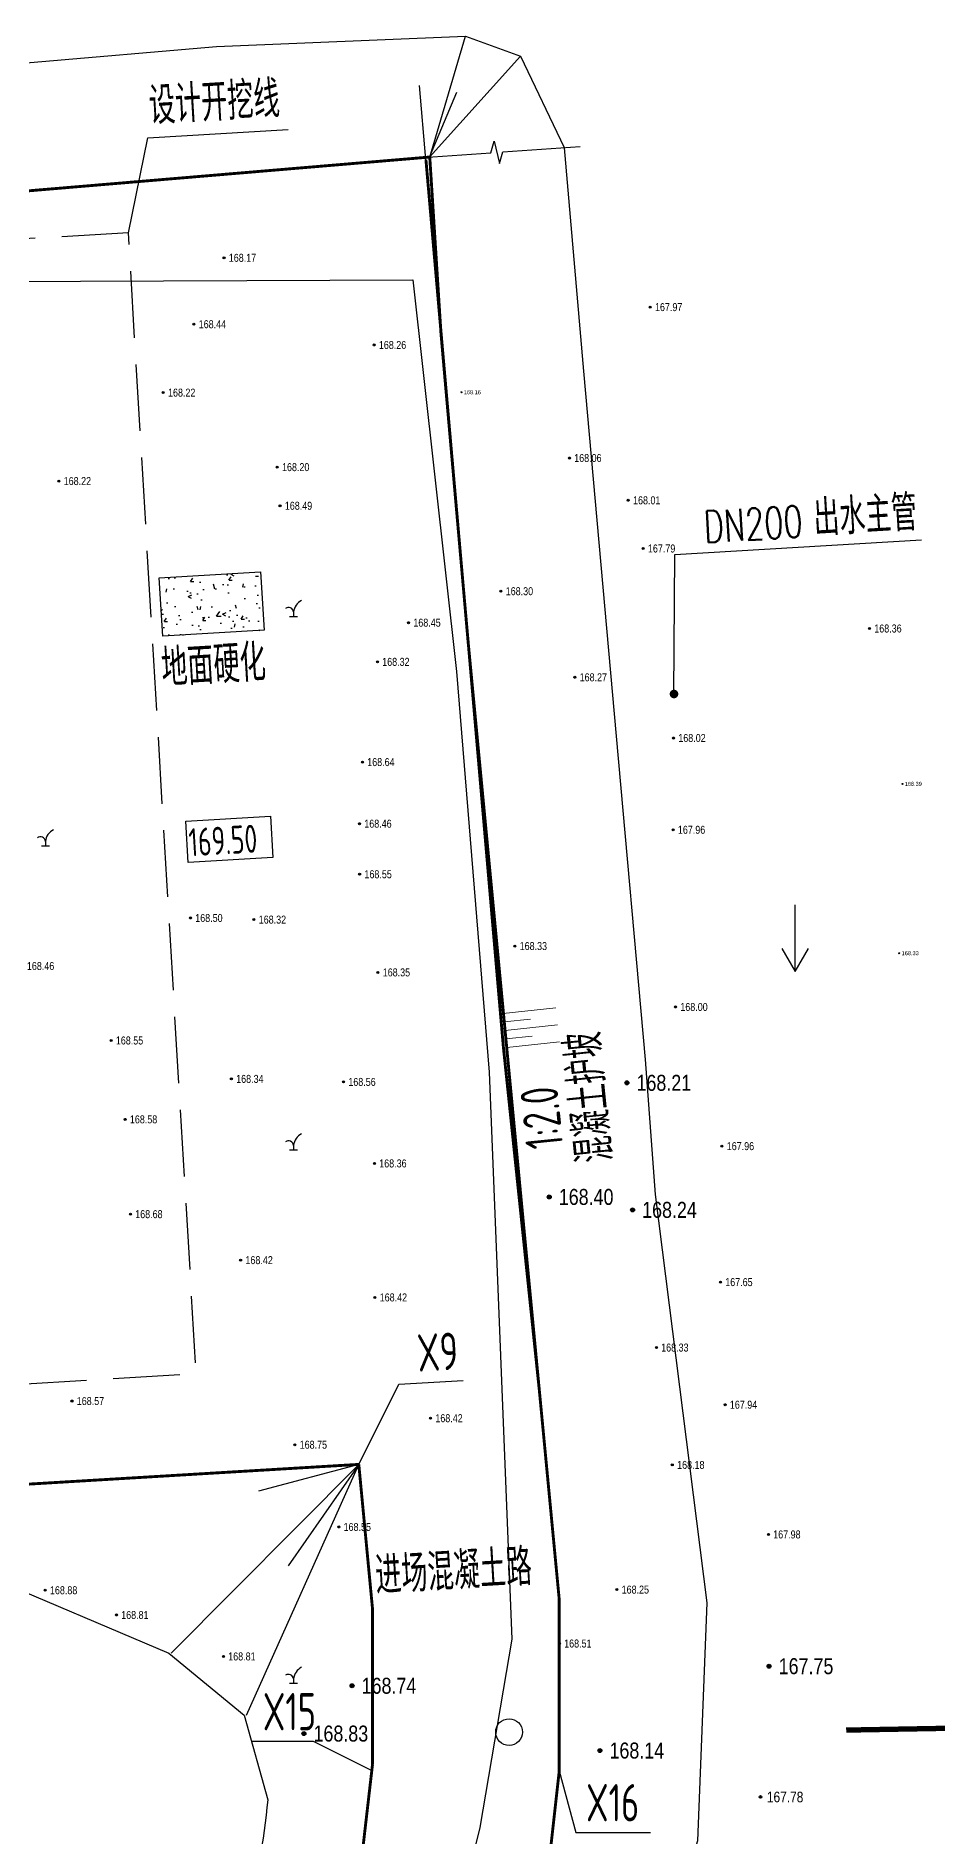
# Model space of a CAD drawing. Header units: inches. Extents: x 574207 to 574416, y 2880304 to 2880589.
# Drawn here: x 574359.51 to 574376.41, y 2880452.49 to 2880486.25 of the extents above; entities that cross this region are included whole.
import ezdxf
from ezdxf.enums import TextEntityAlignment as Align

# ---------------------------------------------------------------- set-up
doc = ezdxf.new("R2010")
doc.units = ezdxf.units.IN
doc.header["$MEASUREMENT"] = 0
doc.linetypes.add('DASH', pattern=[0.35, 0.25, -0.1])
for name, color, linetype in [('DIM_COOR', 3, 'Continuous'), ('DIM_LEAD', 3, 'Continuous'), ('DIM_SYMB', 3, 'Continuous'), ('DLSS', 8, 'Continuous'), ('GCD', 8, 'Continuous'), ('GXYZ', 8, 'Continuous'), ('YHG_文字', 7, 'Continuous'), ('YHJ_剖面_梁板', 4, 'Continuous'), ('ZBTZ', 8, 'Continuous')]:
    doc.layers.add(name, color=color, linetype=linetype)
doc.layers.add('文字', color=4, linetype='Continuous', lineweight=0)
doc.styles.add('_TCH_DIM', font='SIMPLEX', dxfattribs={"bigfont": 'GBCBIG'})
doc.styles.get("Standard").update_dxf_attribs({"font": 'arial.ttf'})
doc.styles.add('TSSD_Rein', font='tssdeng.shx', dxfattribs={"width": 0.7, "bigfont": 'hztxt.shx'})
doc.linetypes.add('1161', pattern='A,0,[149,AAA.SHX,S=0.15,R=0,X=0,Y=0],-1.6', length=1.6)

# ---------------------------------------------------------------- blocks, each defined once
blk = doc.blocks.new('gc170')
at = {"linetype": 'Continuous'}
blk.add_circle((0, 0), 0.5, dxfattribs=at)
blk = doc.blocks.new('gc120')
for p, q in [((0, 0), (0, 2.5)), ((-0.5, 0.866), (0, 0)), ((0, 0), (0.5, 0.866))]:
    blk.add_line(p, q)
blk = doc.blocks.new('gc200')
h = blk.add_hatch(color=256)
edge = h.paths.add_edge_path()
edge.add_arc((0, 0), 0.25, 0, 360)
blk.add_circle((0, 0), 0.25)
blk = doc.blocks.new('GFSDAFSAFSDAGDS')
at = {"layer": '文字'}
for p, q in [((2454556, 2893653), (2455545, 2893653)), ((2455050, 2893493), (2455545, 2893493)), ((2454556, 2893332), (2455545, 2893332)), ((2455050, 2893172), (2455545, 2893172)), ((2454556, 2893012), (2455545, 2893012))]:
    blk.add_line(p, q, dxfattribs=at)

msp = doc.modelspace()

# ---------------------------------------------------------------- hatches: boundary and pattern name
h = msp.add_hatch()
h.set_pattern_fill('混凝土', color=8, scale=0.1, angle=3.4)
h.set_pattern_definition([(56.800000016, (3.0305, 0.18005), (0.71964472346, 0.02261574654), [0.075, -0.825]), (1.800000016, (3.0305, 0.18005), (-0.22683782225, 0.73047213566), [0.06, -0.66]), (107.251400016, (3.0905, 0.1819), (0.49280748426, 0.75308749183), [0.06374019, -0.701142112]), (52.984200016, (3.00685, 0.3786), (1.07933165826, -0.03798909656), [0.1125, -1.2375]), (103.435600016, (3.0968, 0.3755), (0.8127484065, 1.07793322023), [0.095610288, -1.051713]), (357.984200016, (3.0068, 0.3786), (0.812747565, 1.0779338551), [0.09, -0.99]), (27.800000016, (3.11206, 0.34083), (0.64037978876, -0.32911050748), [0.075, -0.825]), (332.800000016, (3.1121, 0.3408), (0.15574308903, 0.74885848383), [0.06, -0.66]), (78.251400016, (3.1654, 0.3134), (0.79612319848, 0.41974735226), [0.06374019, -0.701142112]), (44.300000016, (3.03053, 0.18005), (-0.0273416365, 0.33199188983), [0, -0.652, 0, -0.67, 0, -0.6625]), (14.300000016, (3.03053, 0.18005), (0.21451906496, 0.422785703128), [0, -0.382, 0, -0.637, 0, -0.2525]), (334.300000016, (2.8091, 0.15364), (0.53273785288, 0.040810485294), [0, -0.25, 0, -0.78, 0, -1.035]), (324.300000016, (2.7098, 0.1418), (0.56723092376, 0.16845235152), [0, -0.325, 0, -0.518, 0, -0.735])])
h.paths.add_polyline_path([(574361.817, 2880476.092), (574363.716, 2880476.205), (574363.781, 2880475.108), (574361.882, 2880474.995)])

# ---------------------------------------------------------------- linework, layer by layer
at = {"color": 8, "linetype": 'Continuous', "lineweight": -3}
for p, q in [((574364.257, 2880475.366, 162.271), (574364.407, 2880475.366, 162.271)), ((574364.332, 2880475.449, 162.271), (574364.332, 2880475.366, 162.271)), ((574359.607, 2880471.066, 162.59), (574359.757, 2880471.066, 162.59)), ((574359.682, 2880471.149, 162.59), (574359.682, 2880471.066, 162.59)), ((574364.332, 2880465.449, 163.013), (574364.332, 2880465.366, 163.013)), ((574364.257, 2880465.366, 163.013), (574364.407, 2880465.366, 163.013)), ((574364.257, 2880455.366, 162.846), (574364.407, 2880455.366, 162.846)), ((574364.332, 2880455.449, 162.846), (574364.332, 2880455.366, 162.846))]:
    msp.add_line(p, q, dxfattribs=at)
at = {"color": 8, "lineweight": -3}
for centre, major_axis, start_param, end_param in [((574364.608, 2880475.419, 162.271), (-0.196, 0.196), -0.315687, 0.675521), ((574364.239, 2880475.441, 162.271), (0.0664, 0.0664), 5.586807, 7.713582), ((574359.589, 2880471.141, 162.59), (0.0664, 0.0664), 5.586807, 7.713582), ((574359.958, 2880471.119, 162.59), (-0.196, 0.196), -0.315687, 0.675521), ((574364.239, 2880465.441, 163.013), (0.0664, 0.0664), 5.586807, 7.713582), ((574364.608, 2880465.419, 163.013), (-0.196, 0.196), -0.315687, 0.675521), ((574364.608, 2880455.419, 162.846), (-0.196, 0.196), -0.315687, 0.675521), ((574364.239, 2880455.441, 162.846), (0.0664, 0.0664), 5.586807, 7.713582)]:
    msp.add_ellipse(centre, major_axis=major_axis, ratio=1, start_param=start_param, end_param=end_param, dxfattribs=at)
at = {"layer": 'DIM_COOR', "color": 3}
for p, q in [((574371.476, 2880476.527), (574376.101, 2880476.802)), ((574371.463, 2880473.912), (574371.476, 2880476.527))]:
    msp.add_line(p, q, dxfattribs=at)
at = {"layer": 'DIM_COOR', "color": 3, "lineweight": -2, "const_width": 0.08}
msp.add_lwpolyline([(574371.465, 2880473.872, 1), (574371.461, 2880473.952, 1)], format="xyb", close=True, dxfattribs=at)
at = {"layer": 'DIM_LEAD'}
for p, q in [((574361.238, 2880482.559), (574361.604, 2880484.34)), ((574361.604, 2880484.34), (574364.234, 2880484.496)), ((574366.309, 2880460.974), (574367.515, 2880461.045)), ((574365.556, 2880459.47), (574366.309, 2880460.974)), ((574364.707, 2880454.274), (574363.548, 2880454.274)), ((574365.805, 2880453.727), (574364.707, 2880454.274)), ((574369.313, 2880453.727), (574369.624, 2880452.568)), ((574369.624, 2880452.568), (574371.025, 2880452.568))]:
    msp.add_line(p, q, dxfattribs=at)
at = {"layer": 'DIM_SYMB'}
msp.add_lwpolyline([(574366.581, 2880483.957), (574368.03, 2880484.058), (574368.092, 2880484.273), (574368.195, 2880483.859), (574368.255, 2880484.073), (574369.704, 2880484.174)], dxfattribs=at)
at = {"layer": 'DLSS', "color": 4, "linetype": 'Continuous', "flags": 128}
msp.add_lwpolyline([(574365.556, 2880459.47, 0.054, 0.054, 0), (574348.025, 2880458.422, 0.054, 0.054, 0), (574346.61, 2880482.27, 0.054, 0.054, 0), (574366.886, 2880483.978, 0.054, 0.054, 0), (574367.097, 2880480.66, 0.054, 0.054, 0), (574367.623, 2880474.69, 0.054, 0.054, 0), (574368.267, 2880467.279, 0.054, 0.054, 0), (574368.938, 2880460.874, 0, 0, 0)], format="xyseb", dxfattribs=at)
at = {"layer": 'DLSS', "color": 4, "linetype": 'Continuous', "const_width": 0.054, "elevation": 162.427, "flags": 128}
for points in [[(574366.814, 2880483.929), (574367.603, 2880474.91), (574369.313, 2880456.932), (574369.313, 2880453.727, -0.159766), (574363.374, 2880438.945, 0.25926), (574358.88, 2880425.301, 0.25926)], [(574365.556, 2880459.47), (574365.813, 2880456.766), (574365.813, 2880453.845, -0.156145), (574360.823, 2880441.352, 0.202645), (574354.338, 2880423.243)]]:
    msp.add_lwpolyline(points, format="xyb", dxfattribs=at)
at = {"layer": 'YHJ_剖面_梁板', "color": 42}
for points in [[(574338.09, 2880482.448), (574341.408, 2880483.999), (574346.675, 2880484.64), (574352.406, 2880485.153), (574362.887, 2880486.049), (574367.555, 2880486.247), (574368.585, 2880485.867), (574369.408, 2880484.154)], [(574340.606, 2880458.412), (574344.547, 2880456.975), (574358.546, 2880457.392), (574361.998, 2880455.929), (574363.408, 2880454.769)]]:
    msp.add_lwpolyline(points, dxfattribs=at)
at = {"layer": 'YHJ_剖面_梁板'}
for points in [[(574366.886, 2880483.978), (574367.555, 2880486.247)], [(574363.45, 2880454.772), (574365.556, 2880459.47)], [(574365.556, 2880459.47), (574363.674, 2880458.966)], [(574365.556, 2880459.47), (574364.234, 2880457.569)]]:
    msp.add_lwpolyline(points, dxfattribs=at)
for points, elevation in [([(574366.881, 2880483.978), (574368.585, 2880485.867)], 162.263), ([(574366.814, 2880483.929), (574366.693, 2880485.319)], 162.427), ([(574366.881, 2880483.978), (574367.394, 2880485.192)], 162.263), ([(574365.556, 2880459.47), (574362.041, 2880455.931)], 162.427)]:
    msp.add_lwpolyline(points, dxfattribs=dict(at, elevation=elevation))
at = {"layer": 'YHJ_剖面_梁板', "color": 42, "elevation": 162.427}
msp.add_lwpolyline([(574369.405, 2880484.153), (574369.767, 2880479.961), (574370.381, 2880473.12), (574370.924, 2880467.059), (574371.113, 2880464.529), (574371.437, 2880461.959), (574372.078, 2880456.873), (574371.906, 2880452.41), (574370.474, 2880447.662), (574368.387, 2880443.47), (574365.389, 2880439.409), (574363.482, 2880437.042), (574360.787, 2880432.374), (574359.633, 2880428.993), (574358.88, 2880425.301)], dxfattribs=at)
at = {"layer": 'YHJ_剖面_梁板', "color": 8, "linetype": 'DASH', "ltscale": 5}
msp.add_lwpolyline([(574362.497, 2880461.374), (574361.238, 2880482.559), (574346.791, 2880481.701), (574337.206, 2880483.779), (574329.896, 2880483.927), (574325.841, 2880483.686), (574327.126, 2880462.062), (574341.64, 2880462.924), (574346.979, 2880460.25), (574362.509, 2880461.173)], dxfattribs=at)
at = {"layer": 'YHJ_剖面_梁板'}
msp.add_lwpolyline([(574361.817, 2880476.092), (574363.716, 2880476.205), (574363.781, 2880475.108), (574361.882, 2880474.995)], close=True, dxfattribs=at)
at = {"layer": 'YHJ_剖面_梁板', "color": 3}
msp.add_lwpolyline([(574362.315, 2880471.528), (574363.899, 2880471.622), (574363.945, 2880470.85), (574362.361, 2880470.755)], close=True, dxfattribs=at)
at = {"layer": 'YHJ_剖面_梁板', "color": 42}
msp.add_lwpolyline([(574363.408, 2880454.769), (574363.849, 2880453.179, -0.090191), (574362.615, 2880448.778), (574361.005, 2880445.99), (574356.894, 2880439.083), (574354.11, 2880431.881), (574353.182, 2880426.192), (574354.338, 2880423.243)], format="xyb", dxfattribs=at)
at = {"layer": 'ZBTZ', "linetype": '1161'}
for p, q in [((574344.332, 2880481.589, 162.334), (574366.568, 2880481.679, 162.334)), ((574366.568, 2880481.679, 162.334), (574367.388, 2880474.336, 162.334)), ((574367.388, 2880474.336, 162.334), (574368.002, 2880466.824, 162.334)), ((574368.002, 2880466.824, 162.334), (574368.423, 2880456.192, 162.334)), ((574368.423, 2880456.192, 162.334), (574367.823, 2880452.662, 162.334)), ((574367.823, 2880452.662, 162.334), (574366.17, 2880445.952, 162.334))]:
    msp.add_line(p, q, dxfattribs=at)
at = {"layer": 'ZBTZ', "linetype": 'Continuous', "const_width": 0.1, "elevation": 161.996, "flags": 128}
msp.add_lwpolyline([(574374.69, 2880454.489), (574409.9, 2880455.117)], dxfattribs=at)

# ---------------------------------------------------------------- block references
at = {"layer": 'GCD', "linetype": 'Continuous'}
ref = msp.add_blockref('gc200', (574363.03, 2880482.089, 168.165), dxfattribs=dict(at, xscale=0.075, yscale=0.075, zscale=0.075))
ref.add_attrib('height', '168.17', dxfattribs={"linetype": 'Continuous', "height": 0.15, "width": 0.8}).set_placement((574363.12, 2880482.089, 168.165), align=Align.MIDDLE_LEFT)
ref = msp.add_blockref('gc200', (574371.017, 2880481.165, 167.972), dxfattribs=dict(at, xscale=0.075, yscale=0.075, zscale=0.075))
ref.add_attrib('height', '167.97', dxfattribs={"linetype": 'Continuous', "height": 0.15, "width": 0.8}).set_placement((574371.107, 2880481.165, 167.972), align=Align.MIDDLE_LEFT)
ref = msp.add_blockref('gc200', (574362.466, 2880480.844, 168.44), dxfattribs=dict(at, xscale=0.075, yscale=0.075, zscale=0.075))
ref.add_attrib('height', '168.44', dxfattribs={"linetype": 'Continuous', "height": 0.15, "width": 0.8}).set_placement((574362.556, 2880480.844, 168.44), align=Align.MIDDLE_LEFT)
ref = msp.add_blockref('gc200', (574365.842, 2880480.455, 168.262), dxfattribs=dict(at, xscale=0.075, yscale=0.075, zscale=0.075))
ref.add_attrib('height', '168.26', dxfattribs={"linetype": 'Continuous', "height": 0.15, "width": 0.8}).set_placement((574365.932, 2880480.455, 168.262), align=Align.MIDDLE_LEFT)
ref = msp.add_blockref('gc200', (574361.891, 2880479.562, 168.22), dxfattribs=dict(at, xscale=0.075, yscale=0.075, zscale=0.075))
ref.add_attrib('height', '168.22', dxfattribs={"linetype": 'Continuous', "height": 0.15, "width": 0.8}).set_placement((574361.981, 2880479.562, 168.22), align=Align.MIDDLE_LEFT)
ref = msp.add_blockref('gc200', (574367.479, 2880479.569, 168.162), dxfattribs=dict(at, xscale=0.0375, yscale=0.0375, zscale=0.0375))
ref.add_attrib('height', '168.16', dxfattribs={"linetype": 'Continuous', "height": 0.075, "width": 0.8}).set_placement((574367.524, 2880479.569, 168.162), align=Align.MIDDLE_LEFT)
ref = msp.add_blockref('gc200', (574369.503, 2880478.336, 168.064), dxfattribs=dict(at, xscale=0.075, yscale=0.075, zscale=0.075))
ref.add_attrib('height', '168.06', dxfattribs={"linetype": 'Continuous', "height": 0.15, "width": 0.8}).set_placement((574369.593, 2880478.336, 168.064), align=Align.MIDDLE_LEFT)
ref = msp.add_blockref('gc200', (574359.936, 2880477.904, 168.216), dxfattribs=dict(at, xscale=0.075, yscale=0.075, zscale=0.075))
ref.add_attrib('height', '168.22', dxfattribs={"linetype": 'Continuous', "height": 0.15, "width": 0.8}).set_placement((574360.026, 2880477.904, 168.216), align=Align.MIDDLE_LEFT)
ref = msp.add_blockref('gc200', (574364.027, 2880478.165, 168.202), dxfattribs=dict(at, xscale=0.075, yscale=0.075, zscale=0.075))
ref.add_attrib('height', '168.20', dxfattribs={"linetype": 'Continuous', "height": 0.15, "width": 0.8}).set_placement((574364.117, 2880478.165, 168.202), align=Align.MIDDLE_LEFT)
ref = msp.add_blockref('gc200', (574370.606, 2880477.543, 168.01), dxfattribs=dict(at, xscale=0.075, yscale=0.075, zscale=0.075))
ref.add_attrib('height', '168.01', dxfattribs={"linetype": 'Continuous', "height": 0.15, "width": 0.8}).set_placement((574370.696, 2880477.543, 168.01), align=Align.MIDDLE_LEFT)
ref = msp.add_blockref('gc200', (574364.08, 2880477.441, 168.485), dxfattribs=dict(at, xscale=0.075, yscale=0.075, zscale=0.075))
ref.add_attrib('height', '168.49', dxfattribs={"linetype": 'Continuous', "height": 0.15, "width": 0.8}).set_placement((574364.17, 2880477.441, 168.485), align=Align.MIDDLE_LEFT)
ref = msp.add_blockref('gc200', (574370.885, 2880476.64, 167.785), dxfattribs=dict(at, xscale=0.075, yscale=0.075, zscale=0.075))
ref.add_attrib('height', '167.79', dxfattribs={"linetype": 'Continuous', "height": 0.15, "width": 0.8}).set_placement((574370.975, 2880476.64, 167.785), align=Align.MIDDLE_LEFT)
ref = msp.add_blockref('gc200', (574368.22, 2880475.839, 168.302), dxfattribs=dict(at, xscale=0.075, yscale=0.075, zscale=0.075))
ref.add_attrib('height', '168.30', dxfattribs={"linetype": 'Continuous', "height": 0.15, "width": 0.8}).set_placement((574368.31, 2880475.839, 168.302), align=Align.MIDDLE_LEFT)
ref = msp.add_blockref('gc200', (574366.488, 2880475.249, 168.454), dxfattribs=dict(at, xscale=0.075, yscale=0.075, zscale=0.075))
ref.add_attrib('height', '168.45', dxfattribs={"linetype": 'Continuous', "height": 0.15, "width": 0.8}).set_placement((574366.578, 2880475.249, 168.454), align=Align.MIDDLE_LEFT)
ref = msp.add_blockref('gc200', (574375.127, 2880475.14, 168.361), dxfattribs=dict(at, xscale=0.075, yscale=0.075, zscale=0.075))
ref.add_attrib('height', '168.36', dxfattribs={"linetype": 'Continuous', "height": 0.15, "width": 0.8}).set_placement((574375.217, 2880475.14, 168.361), align=Align.MIDDLE_LEFT)
ref = msp.add_blockref('gc200', (574365.905, 2880474.515, 168.317), dxfattribs=dict(at, xscale=0.075, yscale=0.075, zscale=0.075))
ref.add_attrib('height', '168.32', dxfattribs={"linetype": 'Continuous', "height": 0.15, "width": 0.8}).set_placement((574365.995, 2880474.515, 168.317), align=Align.MIDDLE_LEFT)
ref = msp.add_blockref('gc200', (574369.605, 2880474.225, 168.268), dxfattribs=dict(at, xscale=0.075, yscale=0.075, zscale=0.075))
ref.add_attrib('height', '168.27', dxfattribs={"linetype": 'Continuous', "height": 0.15, "width": 0.8}).set_placement((574369.695, 2880474.225, 168.268), align=Align.MIDDLE_LEFT)
ref = msp.add_blockref('gc200', (574371.454, 2880473.087, 168.015), dxfattribs=dict(at, xscale=0.075, yscale=0.075, zscale=0.075))
ref.add_attrib('height', '168.02', dxfattribs={"linetype": 'Continuous', "height": 0.15, "width": 0.8}).set_placement((574371.544, 2880473.087, 168.015), align=Align.MIDDLE_LEFT)
ref = msp.add_blockref('gc200', (574365.624, 2880472.636, 168.644), dxfattribs=dict(at, xscale=0.075, yscale=0.075, zscale=0.075))
ref.add_attrib('height', '168.64', dxfattribs={"linetype": 'Continuous', "height": 0.15, "width": 0.8}).set_placement((574365.714, 2880472.636, 168.644), align=Align.MIDDLE_LEFT)
ref = msp.add_blockref('gc200', (574375.743, 2880472.228, 168.39), dxfattribs=dict(at, xscale=0.0375, yscale=0.0375, zscale=0.0375))
ref.add_attrib('height', '168.39', dxfattribs={"linetype": 'Continuous', "height": 0.075, "width": 0.8}).set_placement((574375.788, 2880472.228, 168.39), align=Align.MIDDLE_LEFT)
ref = msp.add_blockref('gc200', (574365.569, 2880471.481, 168.464), dxfattribs=dict(at, xscale=0.075, yscale=0.075, zscale=0.075))
ref.add_attrib('height', '168.46', dxfattribs={"linetype": 'Continuous', "height": 0.15, "width": 0.8}).set_placement((574365.659, 2880471.481, 168.464), align=Align.MIDDLE_LEFT)
ref = msp.add_blockref('gc200', (574371.446, 2880471.367, 167.964), dxfattribs=dict(at, xscale=0.075, yscale=0.075, zscale=0.075))
ref.add_attrib('height', '167.96', dxfattribs={"linetype": 'Continuous', "height": 0.15, "width": 0.8}).set_placement((574371.536, 2880471.367, 167.964), align=Align.MIDDLE_LEFT)
ref = msp.add_blockref('gc200', (574365.572, 2880470.533, 168.546), dxfattribs=dict(at, xscale=0.075, yscale=0.075, zscale=0.075))
ref.add_attrib('height', '168.55', dxfattribs={"linetype": 'Continuous', "height": 0.15, "width": 0.8}).set_placement((574365.662, 2880470.533, 168.546), align=Align.MIDDLE_LEFT)
ref = msp.add_blockref('gc200', (574362.401, 2880469.713, 168.496), dxfattribs=dict(at, xscale=0.075, yscale=0.075, zscale=0.075))
ref.add_attrib('height', '168.50', dxfattribs={"linetype": 'Continuous', "height": 0.15, "width": 0.8}).set_placement((574362.491, 2880469.713, 168.496), align=Align.MIDDLE_LEFT)
ref = msp.add_blockref('gc200', (574363.591, 2880469.683, 168.318), dxfattribs=dict(at, xscale=0.075, yscale=0.075, zscale=0.075))
ref.add_attrib('height', '168.32', dxfattribs={"linetype": 'Continuous', "height": 0.15, "width": 0.8}).set_placement((574363.681, 2880469.683, 168.318), align=Align.MIDDLE_LEFT)
ref = msp.add_blockref('gc200', (574368.481, 2880469.187, 168.327), dxfattribs=dict(at, xscale=0.075, yscale=0.075, zscale=0.075))
ref.add_attrib('height', '168.33', dxfattribs={"linetype": 'Continuous', "height": 0.15, "width": 0.8}).set_placement((574368.571, 2880469.187, 168.327), align=Align.MIDDLE_LEFT)
ref = msp.add_blockref('gc200', (574359.246, 2880468.813, 168.461), dxfattribs=dict(at, xscale=0.075, yscale=0.075, zscale=0.075))
ref.add_attrib('height', '168.46', dxfattribs={"linetype": 'Continuous', "height": 0.15, "width": 0.8}).set_placement((574359.336, 2880468.813, 168.461), align=Align.MIDDLE_LEFT)
ref = msp.add_blockref('gc200', (574375.685, 2880469.053, 168.333), dxfattribs=dict(at, xscale=0.0375, yscale=0.0375, zscale=0.0375))
ref.add_attrib('height', '168.33', dxfattribs={"linetype": 'Continuous', "height": 0.075, "width": 0.8}).set_placement((574375.73, 2880469.053, 168.333), align=Align.MIDDLE_LEFT)
ref = msp.add_blockref('gc200', (574365.915, 2880468.693, 168.352), dxfattribs=dict(at, xscale=0.075, yscale=0.075, zscale=0.075))
ref.add_attrib('height', '168.35', dxfattribs={"linetype": 'Continuous', "height": 0.15, "width": 0.8}).set_placement((574366.005, 2880468.693, 168.352), align=Align.MIDDLE_LEFT)
ref = msp.add_blockref('gc200', (574371.492, 2880468.045, 167.995), dxfattribs=dict(at, xscale=0.075, yscale=0.075, zscale=0.075))
ref.add_attrib('height', '168.00', dxfattribs={"linetype": 'Continuous', "height": 0.15, "width": 0.8}).set_placement((574371.582, 2880468.045, 167.995), align=Align.MIDDLE_LEFT)
ref = msp.add_blockref('gc200', (574360.913, 2880467.417, 168.548), dxfattribs=dict(at, xscale=0.075, yscale=0.075, zscale=0.075))
ref.add_attrib('height', '168.55', dxfattribs={"linetype": 'Continuous', "height": 0.15, "width": 0.8}).set_placement((574361.003, 2880467.417, 168.548), align=Align.MIDDLE_LEFT)
ref = msp.add_blockref('gc200', (574363.168, 2880466.697, 168.343), dxfattribs=dict(at, xscale=0.075, yscale=0.075, zscale=0.075))
ref.add_attrib('height', '168.34', dxfattribs={"linetype": 'Continuous', "height": 0.15, "width": 0.8}).set_placement((574363.258, 2880466.697, 168.343), align=Align.MIDDLE_LEFT)
ref = msp.add_blockref('gc200', (574365.27, 2880466.64, 168.564), dxfattribs=dict(at, xscale=0.075, yscale=0.075, zscale=0.075))
ref.add_attrib('height', '168.56', dxfattribs={"linetype": 'Continuous', "height": 0.15, "width": 0.8}).set_placement((574365.36, 2880466.64, 168.564), align=Align.MIDDLE_LEFT)
ref = msp.add_blockref('gc200', (574370.58, 2880466.623, 168.212), dxfattribs=dict(at, xscale=0.15, yscale=0.15, zscale=0.15))
ref.add_attrib('height', '168.21', dxfattribs={"linetype": 'Continuous', "height": 0.3, "width": 0.8}).set_placement((574370.76, 2880466.623, 168.212), align=Align.MIDDLE_LEFT)
ref = msp.add_blockref('gc200', (574361.176, 2880465.938, 168.575), dxfattribs=dict(at, xscale=0.075, yscale=0.075, zscale=0.075))
ref.add_attrib('height', '168.58', dxfattribs={"linetype": 'Continuous', "height": 0.15, "width": 0.8}).set_placement((574361.266, 2880465.938, 168.575), align=Align.MIDDLE_LEFT)
ref = msp.add_blockref('gc200', (574372.362, 2880465.436, 83.979), dxfattribs=dict(at, xscale=0.075, yscale=0.075, zscale=0.075))
ref.add_attrib('height', '167.96', dxfattribs={"linetype": 'Continuous', "height": 0.15, "width": 0.8}).set_placement((574372.452, 2880465.436, 83.979), align=Align.MIDDLE_LEFT)
ref = msp.add_blockref('gc200', (574365.849, 2880465.112, 168.357), dxfattribs=dict(at, xscale=0.075, yscale=0.075, zscale=0.075))
ref.add_attrib('height', '168.36', dxfattribs={"linetype": 'Continuous', "height": 0.15, "width": 0.8}).set_placement((574365.939, 2880465.112, 168.357), align=Align.MIDDLE_LEFT)
ref = msp.add_blockref('gc200', (574369.124, 2880464.484, 168.399), dxfattribs=dict(at, xscale=0.15, yscale=0.15, zscale=0.15))
ref.add_attrib('height', '168.40', dxfattribs={"linetype": 'Continuous', "height": 0.3, "width": 0.8}).set_placement((574369.304, 2880464.484, 168.399), align=Align.MIDDLE_LEFT)
ref = msp.add_blockref('gc200', (574361.276, 2880464.161, 168.679), dxfattribs=dict(at, xscale=0.075, yscale=0.075, zscale=0.075))
ref.add_attrib('height', '168.68', dxfattribs={"linetype": 'Continuous', "height": 0.15, "width": 0.8}).set_placement((574361.366, 2880464.161, 168.679), align=Align.MIDDLE_LEFT)
ref = msp.add_blockref('gc200', (574370.686, 2880464.241, 168.243), dxfattribs=dict(at, xscale=0.15, yscale=0.15, zscale=0.15))
ref.add_attrib('height', '168.24', dxfattribs={"linetype": 'Continuous', "height": 0.3, "width": 0.8}).set_placement((574370.866, 2880464.241, 168.243), align=Align.MIDDLE_LEFT)
ref = msp.add_blockref('gc200', (574363.342, 2880463.299, 168.424), dxfattribs=dict(at, xscale=0.075, yscale=0.075, zscale=0.075))
ref.add_attrib('height', '168.42', dxfattribs={"linetype": 'Continuous', "height": 0.15, "width": 0.8}).set_placement((574363.432, 2880463.299, 168.424), align=Align.MIDDLE_LEFT)
ref = msp.add_blockref('gc200', (574372.334, 2880462.887, 83.823), dxfattribs=dict(at, xscale=0.075, yscale=0.075, zscale=0.075))
ref.add_attrib('height', '167.65', dxfattribs={"linetype": 'Continuous', "height": 0.15, "width": 0.8}).set_placement((574372.424, 2880462.887, 83.823), align=Align.MIDDLE_LEFT)
ref = msp.add_blockref('gc200', (574365.858, 2880462.6, 168.419), dxfattribs=dict(at, xscale=0.075, yscale=0.075, zscale=0.075))
ref.add_attrib('height', '168.42', dxfattribs={"linetype": 'Continuous', "height": 0.15, "width": 0.8}).set_placement((574365.948, 2880462.6, 168.419), align=Align.MIDDLE_LEFT)
ref = msp.add_blockref('gc200', (574371.133, 2880461.66, 84.166), dxfattribs=dict(at, xscale=0.075, yscale=0.075, zscale=0.075))
ref.add_attrib('height', '168.33', dxfattribs={"linetype": 'Continuous', "height": 0.15, "width": 0.8}).set_placement((574371.223, 2880461.66, 84.166), align=Align.MIDDLE_LEFT)
ref = msp.add_blockref('gc200', (574360.181, 2880460.658, 84.285), dxfattribs=dict(at, xscale=0.075, yscale=0.075, zscale=0.075))
ref.add_attrib('height', '168.57', dxfattribs={"linetype": 'Continuous', "height": 0.15, "width": 0.8}).set_placement((574360.271, 2880460.658, 84.285), align=Align.MIDDLE_LEFT)
ref = msp.add_blockref('gc200', (574366.901, 2880460.336, 84.212), dxfattribs=dict(at, xscale=0.075, yscale=0.075, zscale=0.075))
ref.add_attrib('height', '168.42', dxfattribs={"linetype": 'Continuous', "height": 0.15, "width": 0.8}).set_placement((574366.991, 2880460.336, 84.212), align=Align.MIDDLE_LEFT)
ref = msp.add_blockref('gc200', (574372.42, 2880460.589, 83.969), dxfattribs=dict(at, xscale=0.075, yscale=0.075, zscale=0.075))
ref.add_attrib('height', '167.94', dxfattribs={"linetype": 'Continuous', "height": 0.15, "width": 0.8}).set_placement((574372.51, 2880460.589, 83.969), align=Align.MIDDLE_LEFT)
ref = msp.add_blockref('gc200', (574364.358, 2880459.839, 84.373), dxfattribs=dict(at, xscale=0.075, yscale=0.075, zscale=0.075))
ref.add_attrib('height', '168.75', dxfattribs={"linetype": 'Continuous', "height": 0.15, "width": 0.8}).set_placement((574364.448, 2880459.839, 84.373), align=Align.MIDDLE_LEFT)
ref = msp.add_blockref('gc200', (574371.432, 2880459.46, 84.091), dxfattribs=dict(at, xscale=0.075, yscale=0.075, zscale=0.075))
ref.add_attrib('height', '168.18', dxfattribs={"linetype": 'Continuous', "height": 0.15, "width": 0.8}).set_placement((574371.522, 2880459.46, 84.091), align=Align.MIDDLE_LEFT)
ref = msp.add_blockref('gc200', (574365.181, 2880458.297, 84.274), dxfattribs=dict(at, xscale=0.075, yscale=0.075, zscale=0.075))
ref.add_attrib('height', '168.55', dxfattribs={"linetype": 'Continuous', "height": 0.15, "width": 0.8}).set_placement((574365.271, 2880458.297, 84.274), align=Align.MIDDLE_LEFT)
ref = msp.add_blockref('gc200', (574373.233, 2880458.157, 167.984), dxfattribs=dict(at, xscale=0.075, yscale=0.075, zscale=0.075))
ref.add_attrib('height', '167.98', dxfattribs={"linetype": 'Continuous', "height": 0.15, "width": 0.8}).set_placement((574373.323, 2880458.157, 167.984), align=Align.MIDDLE_LEFT)
ref = msp.add_blockref('gc200', (574359.678, 2880457.111, 84.437), dxfattribs=dict(at, xscale=0.075, yscale=0.075, zscale=0.075))
ref.add_attrib('height', '168.88', dxfattribs={"linetype": 'Continuous', "height": 0.15, "width": 0.8}).set_placement((574359.768, 2880457.111, 84.437), align=Align.MIDDLE_LEFT)
ref = msp.add_blockref('gc200', (574370.392, 2880457.123, 84.126), dxfattribs=dict(at, xscale=0.075, yscale=0.075, zscale=0.075))
ref.add_attrib('height', '168.25', dxfattribs={"linetype": 'Continuous', "height": 0.15, "width": 0.8}).set_placement((574370.482, 2880457.123, 84.126), align=Align.MIDDLE_LEFT)
ref = msp.add_blockref('gc200', (574361.013, 2880456.647, 84.404), dxfattribs=dict(at, xscale=0.075, yscale=0.075, zscale=0.075))
ref.add_attrib('height', '168.81', dxfattribs={"linetype": 'Continuous', "height": 0.15, "width": 0.8}).set_placement((574361.103, 2880456.647, 84.404), align=Align.MIDDLE_LEFT)
ref = msp.add_blockref('gc200', (574369.315, 2880456.112, 165.47), dxfattribs=dict(at, xscale=0.075, yscale=0.075, zscale=0.075))
ref.add_attrib('height', '168.51', dxfattribs={"linetype": 'Continuous', "height": 0.15, "width": 0.8}).set_placement((574369.405, 2880456.112, 165.47), align=Align.MIDDLE_LEFT)
ref = msp.add_blockref('gc200', (574363.019, 2880455.87, 84.407), dxfattribs=dict(at, xscale=0.075, yscale=0.075, zscale=0.075))
ref.add_attrib('height', '168.81', dxfattribs={"linetype": 'Continuous', "height": 0.15, "width": 0.8}).set_placement((574363.109, 2880455.87, 84.407), align=Align.MIDDLE_LEFT)
ref = msp.add_blockref('gc200', (574373.245, 2880455.687, 167.748), dxfattribs=dict(at, xscale=0.15, yscale=0.15, zscale=0.15))
ref.add_attrib('height', '167.75', dxfattribs={"linetype": 'Continuous', "height": 0.3, "width": 0.8}).set_placement((574373.425, 2880455.687, 167.748), align=Align.MIDDLE_LEFT)
ref = msp.add_blockref('gc200', (574365.429, 2880455.32, 168.741), dxfattribs=dict(at, xscale=0.15, yscale=0.15, zscale=0.15))
ref.add_attrib('height', '168.74', dxfattribs={"linetype": 'Continuous', "height": 0.3, "width": 0.8}).set_placement((574365.609, 2880455.32, 168.741), align=Align.MIDDLE_LEFT)
ref = msp.add_blockref('gc200', (574364.527, 2880454.424, 168.831), dxfattribs=dict(at, xscale=0.15, yscale=0.15, zscale=0.15))
ref.add_attrib('height', '168.83', dxfattribs={"linetype": 'Continuous', "height": 0.3, "width": 0.8}).set_placement((574364.707, 2880454.424, 168.831), align=Align.MIDDLE_LEFT)
ref = msp.add_blockref('gc200', (574370.074, 2880454.106, 168.142), dxfattribs=dict(at, xscale=0.15, yscale=0.15, zscale=0.15))
ref.add_attrib('height', '168.14', dxfattribs={"linetype": 'Continuous', "height": 0.3, "width": 0.8}).set_placement((574370.254, 2880454.106, 168.142), align=Align.MIDDLE_LEFT)
ref = msp.add_blockref('gc200', (574373.084, 2880453.235, 167.777), dxfattribs=dict(at, xscale=0.1, yscale=0.1, zscale=0.1))
ref.add_attrib('height', '167.78', dxfattribs={"linetype": 'Continuous', "height": 0.2, "width": 0.8}).set_placement((574373.204, 2880453.235, 167.777), align=Align.MIDDLE_LEFT)
at = {"layer": 'GXYZ', "color": 2, "linetype": 'Continuous', "xscale": 0.5, "yscale": 0.5}
msp.add_blockref('gc170', (574368.372, 2880454.452, 163.046), dxfattribs=at)
at = {"layer": 'YHJ_剖面_梁板', "xscale": 0.001, "yscale": 0.001, "zscale": 0.001, "rotation": 185.9404080524414}
msp.add_blockref('GFSDAFSAFSDAGDS', (576511.214, 2883599.535), dxfattribs=at)
at = {"layer": 'ZBTZ', "linetype": 'Continuous', "xscale": 0.5, "yscale": 0.5}
msp.add_blockref('gc120', (574373.732, 2880468.709, 161.843), dxfattribs=at)

# ---------------------------------------------------------------- texts
at = {"layer": 'DIM_COOR', "color": 7, "style": '_TCH_DIM'}
msp.add_text('出水主管', height=0.6752, rotation=3.4, dxfattribs=at).set_placement((574374.097, 2880476.867))
at = {"layer": 'DIM_COOR', "color": 7, "style": '_TCH_DIM', "width": 0.705882}
msp.add_text('DN200', height=0.595, rotation=3.4, dxfattribs=at).set_placement((574372.04, 2880476.745))
at = {"layer": 'DIM_LEAD', "color": 7, "style": 'TSSD_Rein', "width": 0.7}
for s, p in [('设计开挖线', (574361.645, 2880484.584)), ('X9', (574366.672, 2880461.206))]:
    msp.add_text(s, height=0.7, rotation=3.4, dxfattribs=at).set_placement(p)
for s, p in [('X15', (574363.758, 2880454.484)), ('X16', (574369.816, 2880452.778))]:
    msp.add_text(s, height=0.7, dxfattribs=at).set_placement(p)
at = {"layer": 'YHG_文字', "style": 'TSSD_Rein', "width": 0.7}
msp.add_text('地面硬化', height=0.7, rotation=3.4, dxfattribs=at).set_placement((574361.876, 2880474.049))
for s, rotation, p in [('混凝土护坡', 95.7891, (574369.834, 2880466.351, 163.024)), ('1:2.0', 95.7891, (574368.984, 2880465.966, 163.024)), ('进场混凝土路', 3.4, (574367.329, 2880457.504, 163.024))]:
    msp.add_text(s, height=0.7, rotation=rotation, dxfattribs=at).set_placement(p, align=Align.MIDDLE)
at = {"layer": 'YHJ_剖面_梁板', "color": 3, "style": 'TSSD_Rein', "width": 0.7}
msp.add_text('169.50', height=0.525, rotation=3.4, dxfattribs=at).set_placement((574362.383, 2880470.866))

doc.saveas('drawing.dxf')
